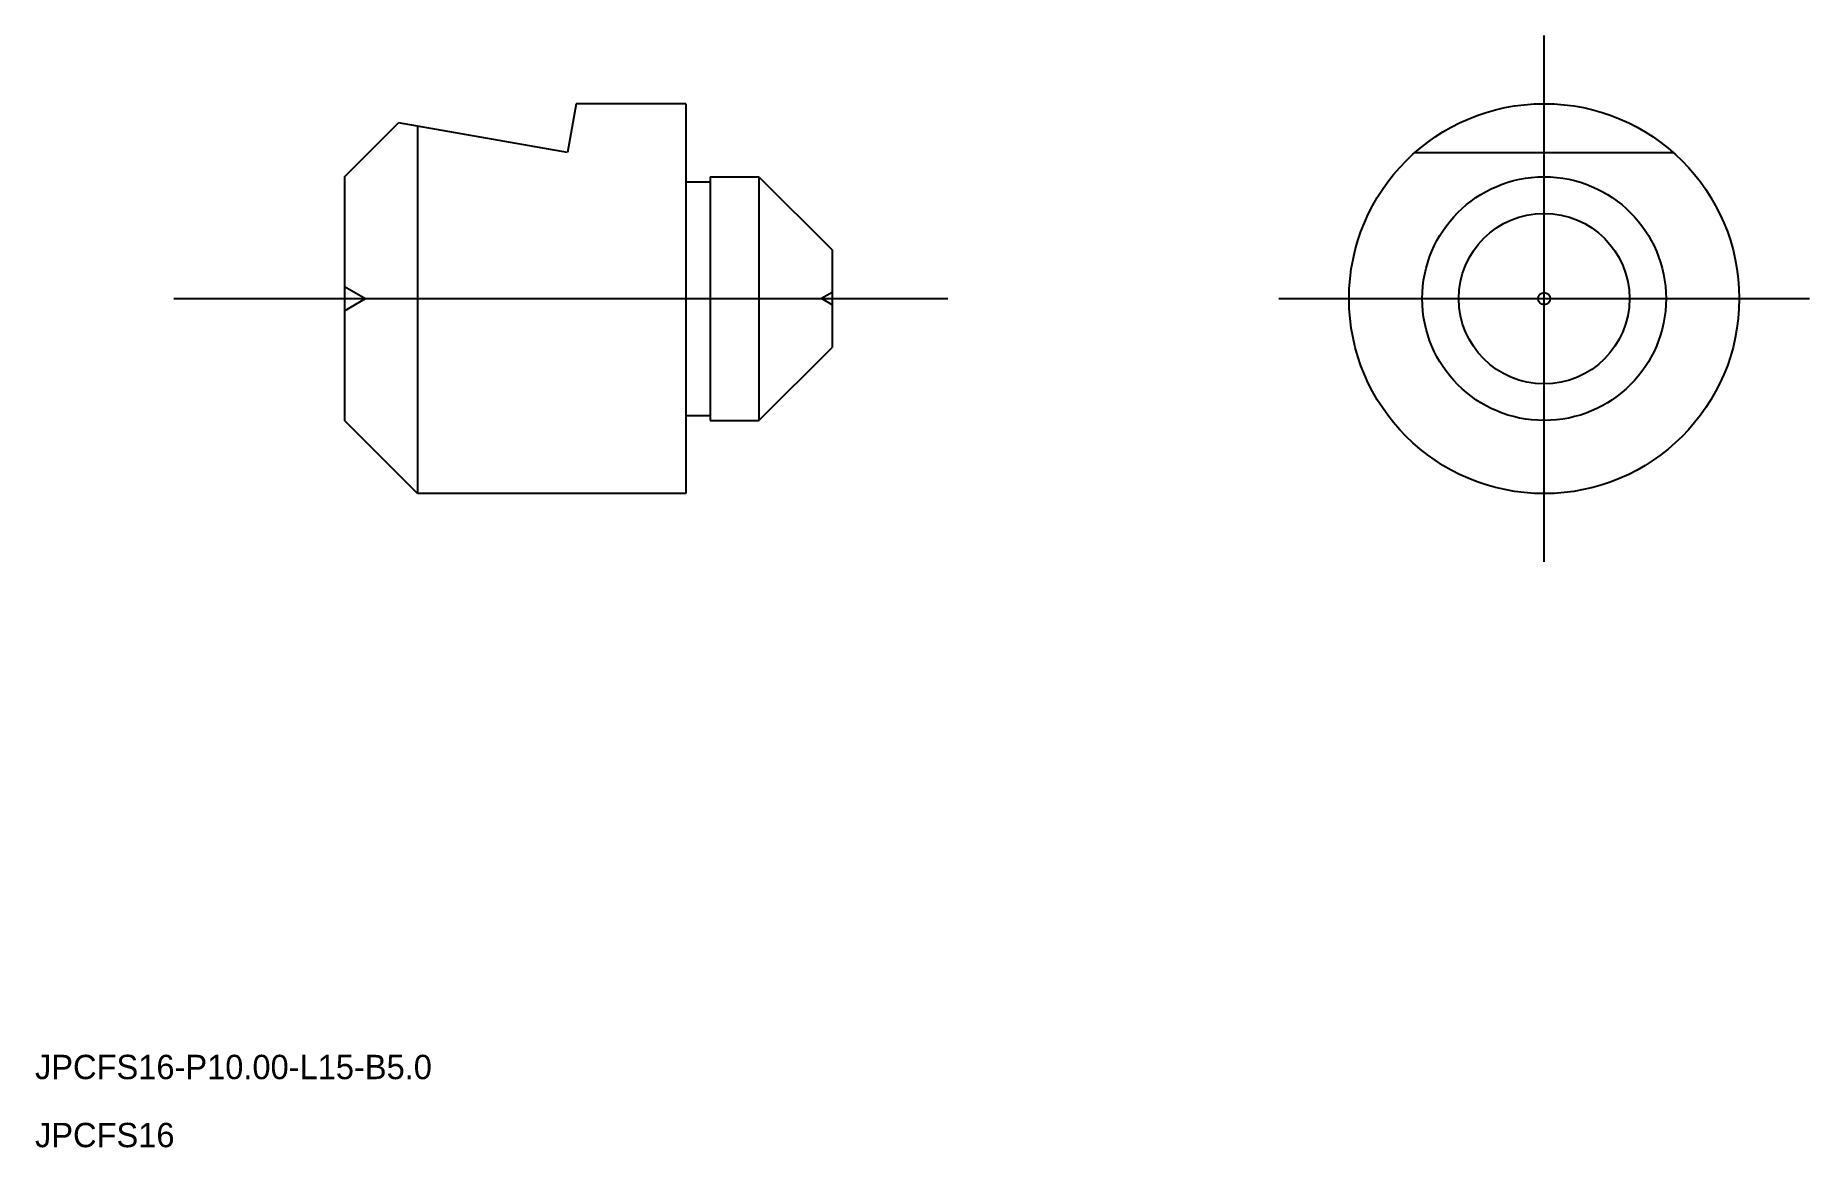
# Model space of a CAD drawing. Extents: x 556.9 to 629.6, y 576.8 to 622.5.
import ezdxf

# ---------------------------------------------------------------- set-up
doc = ezdxf.new("R2010")
doc.units = 0
doc.linetypes.add('CENTER', pattern=[50.8, 31.75, -6.35, 6.35, -6.35])
doc.linetypes.add('DASHED', pattern=[19.05, 12.7, -6.35])
doc.layers.get('0').update_dxf_attribs({"linetype": 'CONTINUOUS'})
doc.layers.add('CENTER', color=1, linetype='CENTER')

msp = doc.modelspace()

# ---------------------------------------------------------------- linework, layer by layer
at = {"color": 7, "linetype": 'CONTINUOUS'}
for p, q in [((579.045, 619.671), (578.692, 617.671)), ((583.545, 619.671), (579.045, 619.671)), ((583.545, 619.671), (583.545, 603.671)), ((569.545, 616.671), (571.766, 618.892)), ((578.692, 617.671), (571.766, 618.892)), ((572.545, 618.755), (572.545, 603.671)), ((569.545, 616.671), (569.545, 606.671)), ((583.545, 616.471), (584.545, 616.471)), ((584.545, 616.671), (586.545, 616.671)), ((584.545, 616.671), (584.545, 606.671)), ((586.545, 616.671), (586.545, 606.671)), ((586.545, 616.671), (589.545, 613.671)), ((589.545, 613.671), (589.545, 609.671)), ((586.545, 606.671), (589.545, 609.671)), ((583.545, 606.871), (584.545, 606.871)), ((572.545, 603.671), (569.545, 606.671)), ((584.545, 606.671), (586.545, 606.671)), ((583.545, 603.671), (572.545, 603.671))]:
    msp.add_line(p, q, dxfattribs=at)
at = {"color": 3, "linetype": 'DASHED'}
for p, q in [((613.459, 617.671), (624.042, 617.671)), ((569.545, 612.171), (570.411, 611.671)), ((589.545, 611.921), (589.112, 611.671)), ((569.545, 611.171), (570.411, 611.671)), ((589.545, 611.421), (589.112, 611.671))]:
    msp.add_line(p, q, dxfattribs=at)
at = {"color": 7, "linetype": 'CONTINUOUS'}
for radius in [8, 5, 3.5, 0.25]:
    msp.add_circle((618.75, 611.671), radius, dxfattribs=at)
at = {"layer": 'CENTER', "color": 1, "linetype": 'CENTER'}
for p, q in [((618.753, 600.871), (618.753, 622.471)), ((562.545, 611.671), (599.545, 611.671)), ((607.87, 611.671), (629.635, 611.671))]:
    msp.add_line(p, q, dxfattribs=at)

# ---------------------------------------------------------------- texts
at = {"color": 7, "linetype": 'CONTINUOUS'}
for s, p in [('JPCFS16-P10.00-L15-B5.0', (556.855, 579.641)), ('JPCFS16', (556.855, 576.849))]:
    msp.add_text(s, height=1, dxfattribs=at).set_placement(p)

doc.saveas('drawing.dxf')
